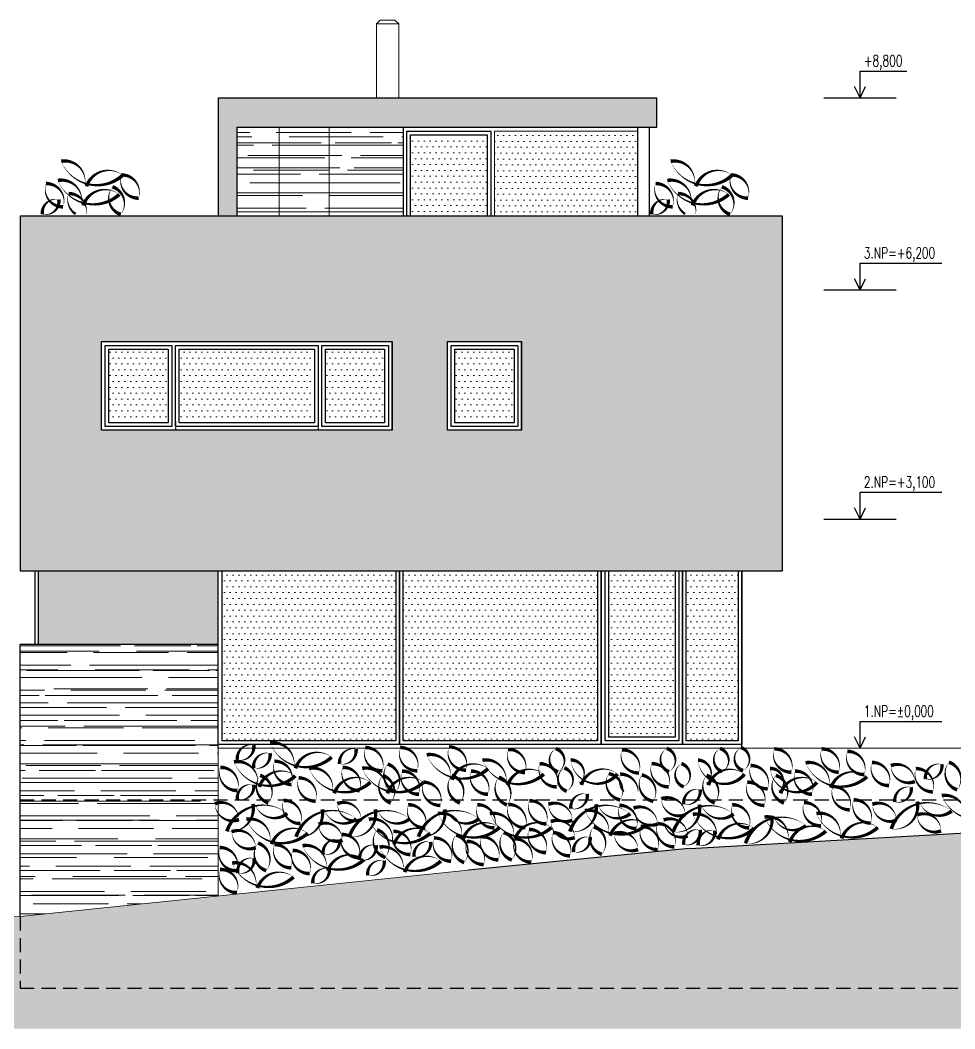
# Model space of a CAD drawing. Header units: metres. Extents: x -442 to 316, y -503 to 125.
# Drawn here: x 145.66 to 158.3, y -81.7 to -68.05 of the extents above; entities that cross this region are included whole.
import ezdxf

# ---------------------------------------------------------------- set-up
doc = ezdxf.new("R2010")
doc.units = ezdxf.units.M
doc.linetypes.add('DASHED', pattern=[19.05, 12.7, -6.35])
for name, color, linetype in [('koty', 4, 'Continuous'), ('popis', 6, 'Continuous'), ('SRAFA', 251, 'Continuous'), ('SRAFY', 3, 'Continuous'), ('zariz.predmety', 203, 'Continuous'), ('ZDIVO', 1, 'Continuous')]:
    doc.layers.add(name, color=color, linetype=linetype)
doc.styles.add('ROMANS', font='romans.shx', dxfattribs={"width": 0.7})
pattern_1 = [(0, (119.347, -97.92936), (0.5588, 0.254), [3.81, -0.508, 1.27, -0.254]), (0, (119.68482, -97.80236), (-0.254, 0.33782), [0.762, -0.08382, 1.524, -0.1905]), (0, (119.474, -97.71346), (1.3208, 0.17018), [2.032, -0.3556, 1.016, -0.254])]
pattern_2 = [(0, (81.352345, -124.220385), (0.0396875, 0.079375), [0, -0.079375])]
pattern_3 = [(0, (-6e-14, 217.64193), (0.5588, 0.254), [3.81, -0.508, 1.27, -0.254]), (0, (0.33782, 217.76893), (-0.254, 0.33782), [0.762, -0.08382, 1.524, -0.1905]), (0, (0.127, 217.85783), (1.3208, 0.17018), [2.032, -0.3556, 1.016, -0.254])]

msp = doc.modelspace()

# ---------------------------------------------------------------- hatches: boundary and pattern name
at = {"layer": 'SRAFA', "linetype": 'Continuous'}
msp.add_hatch(color=256, dxfattribs=at).paths.add_polyline_path([(175.632352, -78.154917), (175.632352, -81.703715), (133.892618, -81.703715), (133.892618, -80.654917), (137.462433, -80.654917), (137.462433, -80.454917), (138.662433, -80.454917), (138.962433, -80.454917), (145.66242, -80.184917), (151.722433, -79.554917), (154.712667, -79.26478), (159.772433, -78.977525), (164.832433, -78.689964), (174.247262, -78.154917)])
at = {"layer": 'SRAFY', "linetype": 'Continuous', "lineweight": 0}
for points in [[(154.272417, -69.104917), (148.342417, -69.104917), (148.342417, -70.704917), (148.592417, -70.704917), (148.592417, -69.504917), (150.842417, -69.504917), (154.272417, -69.504917)], [(151.442417, -72.404917), (150.692364, -72.404917), (150.692364, -73.604917), (151.442417, -73.604917)], [(145.91242, -75.504917), (145.91242, -76.504917), (148.34242, -76.504917), (148.34242, -75.504917)]]:
    msp.add_hatch(color=252, dxfattribs=at).paths.add_polyline_path(points)
h = msp.add_hatch(dxfattribs=at)
h.set_pattern_fill('AR-RROOF', color=256, scale=0.01, style=0)
h.set_pattern_definition(pattern_3)
h.paths.add_polyline_path([(149.167417, -69.504917), (148.592417, -69.504917), (148.592417, -70.704917), (149.167417, -70.704917)])
h = msp.add_hatch(dxfattribs=at)
h.set_pattern_fill('AR-RROOF', color=256, scale=0.01, style=0)
h.set_pattern_definition(pattern_3)
h.paths.add_polyline_path([(149.842417, -69.504917), (149.167417, -69.504917), (149.167417, -70.704917), (149.842417, -70.704917)])
h = msp.add_hatch(dxfattribs=at)
h.set_pattern_fill('AR-RROOF', color=256, scale=0.01, style=0)
h.set_pattern_definition(pattern_3)
h.paths.add_polyline_path([(150.842417, -69.504917), (149.842417, -69.504917), (149.842417, -70.704917), (150.842417, -70.704917)])
h = msp.add_hatch(dxfattribs=at)
h.set_pattern_fill('DOTS', color=256, scale=0.05, style=0)
h.paths.add_polyline_path([(151.977417, -69.604917), (150.942417, -69.604917), (150.942417, -70.704917), (151.977417, -70.704917)])
h = msp.add_hatch(dxfattribs=at)
h.set_pattern_fill('DOTS', color=256, scale=0.05, style=0)
h.set_pattern_definition([(0, (-6e-14, 217.641926), (0.0396875, 0.079375), [0, -0.079375])])
h.paths.add_polyline_path([(154.012417, -69.554917), (152.077417, -69.554917), (152.077417, -70.704917), (154.012417, -70.704917)])
h = msp.add_hatch(dxfattribs=at)
h.set_pattern_fill('DOTS', color=256, scale=0.05, style=0)
h.set_pattern_definition([(0, (76.67235, -124.220385), (0.0396875, 0.079375), [0, -0.079375])])
h.paths.add_polyline_path([(146.86242, -72.504917), (146.86242, -73.504917), (147.66242, -73.504917), (147.66242, -72.504917)])
h = msp.add_hatch(dxfattribs=at)
h.set_pattern_fill('DOTS', color=256, scale=0.05, style=0)
h.set_pattern_definition([(0, (77.67235, -124.220385), (0.0396875, 0.079375), [0, -0.079375])])
h.paths.add_polyline_path([(147.81242, -72.504917), (147.81242, -73.504917), (149.592364, -73.504917), (149.592364, -72.504917)])
h = msp.add_hatch(dxfattribs=at)
h.set_pattern_fill('DOTS', color=256, scale=0.05, style=0)
h.set_pattern_definition([(0, (79.60229, -124.220385), (0.0396875, 0.079375), [0, -0.079375])])
h.paths.add_polyline_path([(149.792364, -72.504917), (149.792364, -73.504917), (150.592364, -73.504917), (150.592364, -72.504917)])
h = msp.add_hatch(dxfattribs=at)
h.set_pattern_fill('DOTS', color=256, scale=0.05, style=0)
h.set_pattern_definition(pattern_2)
h.paths.add_polyline_path([(151.542417, -72.504917), (151.542417, -73.504917), (152.342417, -73.504917), (152.342417, -72.504917)])
h = msp.add_hatch(dxfattribs=at)
h.set_pattern_fill('DOTS', color=256, scale=0.05, style=0)
h.set_pattern_definition(pattern_2)
h.paths.add_polyline_path([(150.74242, -75.504917), (148.39242, -75.504917), (148.39242, -77.804917), (150.74242, -77.804917)])
h = msp.add_hatch(dxfattribs=at)
h.set_pattern_fill('DOTS', color=256, scale=0.05, style=0)
h.set_pattern_definition(pattern_2)
h.paths.add_polyline_path([(150.84242, -75.504917), (150.84242, -77.804917), (153.473156, -77.804917), (153.473156, -75.504917)])
h = msp.add_hatch(dxfattribs=at)
h.set_pattern_fill('DOTS', color=256, scale=0.05, style=0)
h.set_pattern_definition(pattern_2)
h.paths.add_polyline_path([(154.52242, -75.504917), (153.623156, -75.504917), (153.623156, -77.754917), (154.52242, -77.754917)])
h = msp.add_hatch(dxfattribs=at)
h.set_pattern_fill('DOTS', color=256, scale=0.05, style=0)
h.set_pattern_definition(pattern_2)
h.paths.add_polyline_path([(155.37242, -75.504917), (154.67242, -75.504917), (154.67242, -77.804917), (155.37242, -77.804917)])
h = msp.add_hatch(dxfattribs=at)
h.set_pattern_fill('AR-RROOF', color=256, scale=0.01, style=0)
h.set_pattern_definition(pattern_1)
h.paths.add_polyline_path([(148.342167, -78.604821), (148.34242, -77.904917), (148.34242, -76.504917), (145.662433, -76.504917), (145.662426, -78.604799)])
h = msp.add_hatch(dxfattribs=at)
h.set_pattern_fill('AR-RROOF', color=256, scale=0.01, style=0)
h.set_pattern_definition(pattern_1)
h.paths.add_polyline_path([(148.3421, -78.79122, -0.152589815), (148.296652, -78.65709, -0.049879311), (148.342153, -78.644339), (148.342167, -78.604821), (145.662422, -78.604799), (145.66242, -80.184917), (148.341697, -79.906379)])
at = {"layer": 'ZDIVO', "linetype": 'Continuous', "lineweight": 0}
h = msp.add_hatch(color=35, dxfattribs=at)
h.paths.add_polyline_path([(145.66242, -70.704917), (155.97242, -70.704917), (155.97242, -75.504917), (145.66242, -75.504917)])
h.paths.add_polyline_path([(146.76242, -72.404917), (152.442417, -72.404917), (152.442417, -73.604917), (146.76242, -73.604917)], flags=16)

# ---------------------------------------------------------------- linework, layer by layer
for p, q in [((148.342417, -69.104917), (154.272417, -69.104917)), ((148.342417, -69.104917), (148.342417, -70.704917)), ((154.272417, -69.504917), (154.272417, -69.104917)), ((148.592417, -69.504917), (150.842417, -69.504917)), ((148.592417, -69.504917), (148.592417, -70.704917)), ((150.842417, -69.504917), (154.272417, -69.504917)), ((150.842417, -69.504917), (150.842417, -70.704917)), ((154.012417, -69.504917), (154.012417, -70.704917)), ((154.172417, -69.504917), (154.172417, -70.704917)), ((154.172417, -69.504917), (154.172417, -70.533291)), ((145.66242, -70.704917), (145.66242, -72.404917)), ((155.97242, -70.704917), (145.66242, -70.704917)), ((155.97242, -75.504917), (155.97242, -70.704917)), ((145.66242, -72.404917), (145.66242, -75.504917)), ((152.442417, -72.404917), (152.442417, -72.434917)), ((152.442417, -72.444917), (152.442417, -72.474917)), ((151.442417, -73.604917), (151.442417, -72.524917)), ((152.442417, -72.484917), (152.442417, -72.514917)), ((152.442417, -72.524917), (152.442417, -72.554917)), ((152.442417, -72.564917), (152.442417, -72.594917)), ((152.442417, -72.604917), (152.442417, -72.634917)), ((152.442417, -72.644917), (152.442417, -72.674917)), ((152.442417, -72.684917), (152.442417, -72.714917)), ((147.76242, -73.484917), (147.76242, -73.514917)), ((147.76242, -73.524917), (147.76242, -73.554917)), ((147.76242, -73.564917), (147.76242, -73.604917)), ((149.692364, -73.484917), (149.692364, -73.514917)), ((149.692364, -73.524917), (149.692364, -73.554917)), ((149.692364, -73.564917), (149.692364, -73.604917)), ((150.692364, -73.484917), (150.692364, -73.514917)), ((150.692364, -73.484917), (150.692364, -73.514917)), ((150.692364, -73.524917), (150.692364, -73.554917)), ((150.692364, -73.524917), (150.692364, -73.554917)), ((150.692364, -73.564917), (150.692364, -73.604917)), ((150.692364, -73.564917), (150.692364, -73.604917)), ((152.442417, -73.484917), (152.442417, -73.514917)), ((152.442417, -73.524917), (152.442417, -73.554917)), ((152.442417, -73.564917), (152.442417, -73.604917)), ((145.66242, -75.504917), (145.912368, -75.504917)), ((145.86242, -75.504917), (145.86242, -76.504917)), ((145.91242, -76.504917), (145.91242, -75.504917)), ((145.91242, -75.504917), (155.97242, -75.504917)), ((148.34242, -76.504917), (148.34242, -75.504917)), ((155.42242, -77.904917), (155.42242, -75.504917)), ((155.42242, -77.904917), (155.42242, -75.504917)), ((148.34242, -76.504917), (145.66242, -76.504917)), ((148.34242, -77.904917), (148.34242, -76.504917))]:
    msp.add_line(p, q)
at = {"layer": 'koty', "linetype": 'Continuous', "lineweight": 0, "ltscale": 20}
for p, q in [((149.167417, -70.704917), (149.167417, -69.504917)), ((149.842417, -69.504917), (149.842417, -70.704917))]:
    msp.add_line(p, q, dxfattribs=at)
at = {"layer": 'SRAFA', "linetype": 'Continuous', "lineweight": 0, "ltscale": 20}
for p, q in [((150.48242, -68.104917), (150.53242, -68.054917)), ((150.48242, -68.104917), (150.48242, -69.104917)), ((150.78242, -68.104917), (150.48242, -68.104917)), ((150.73242, -68.054917), (150.53242, -68.054917)), ((150.577914, -68.104917), (150.53242, -68.104917)), ((150.73242, -68.104917), (150.686926, -68.104917)), ((150.73242, -68.054917), (150.78242, -68.104917)), ((150.78242, -68.104917), (150.78242, -69.104917))]:
    msp.add_line(p, q, dxfattribs=at)
at = {"layer": 'SRAFY', "linetype": 'Continuous'}
for p, q in [((157.02388, -69.104917), (157.02388, -68.743764)), ((157.02388, -68.743764), (157.655006, -68.743764)), ((157.02388, -69.104917), (156.949378, -68.953683)), ((157.02388, -69.104917), (157.098381, -68.953683)), ((156.534057, -69.104917), (157.513703, -69.104917)), ((157.02388, -71.704917), (157.02388, -71.343764)), ((157.02388, -71.343764), (158.127158, -71.343764)), ((157.02388, -71.704917), (156.949378, -71.553683)), ((157.02388, -71.704917), (157.098381, -71.553683)), ((156.534057, -71.704917), (157.513703, -71.704917)), ((157.02388, -74.804917), (157.02388, -74.443764)), ((157.02388, -74.443764), (158.127158, -74.443764)), ((157.02388, -74.804917), (156.949378, -74.653683)), ((157.02388, -74.804917), (157.098381, -74.653683)), ((156.534057, -74.804917), (157.513703, -74.804917)), ((145.66242, -80.184917), (145.662433, -76.504917)), ((157.02388, -77.904917), (157.02388, -77.543764)), ((157.02388, -77.543764), (158.127158, -77.543764)), ((157.02388, -77.904917), (156.949378, -77.753683)), ((157.02388, -77.904917), (157.098381, -77.753683))]:
    msp.add_line(p, q, dxfattribs=at)
at = {"layer": 'SRAFY', "linetype": 'Continuous', "lineweight": 0, "ltscale": 20}
for p, q in [((154.012417, -69.554917), (152.077417, -69.554917)), ((152.077417, -69.554917), (152.077417, -70.704917))]:
    msp.add_line(p, q, dxfattribs=at)
at = {"layer": 'SRAFY', "linetype": 'Continuous', "lineweight": 0}
for p, q in [((150.692364, -72.404917), (150.692364, -73.604917)), ((150.692364, -72.404917), (150.692364, -73.604917)), ((150.692364, -72.404917), (150.692364, -73.604917)), ((151.442417, -72.404917), (151.442417, -73.604917)), ((151.442417, -72.404917), (151.442417, -73.604917)), ((152.442417, -72.404917), (152.442417, -73.604917))]:
    msp.add_line(p, q, dxfattribs=at)
at = {"layer": 'SRAFY', "linetype": 'DASHED', "ltscale": 0.015}
for p, q in [((145.662433, -78.604799), (159.772433, -78.604917)), ((145.66242, -80.184917), (145.662415, -81.154799)), ((145.662415, -81.154787), (159.772433, -81.154917))]:
    msp.add_line(p, q, dxfattribs=at)
at = {"layer": 'SRAFY', "linetype": 'Continuous'}
for points in [[(150.892417, -69.554917), (152.027417, -69.554917), (152.027417, -70.704917), (150.892417, -70.704917)], [(150.942417, -69.604917), (151.977417, -69.604917), (151.977417, -70.704917), (150.942417, -70.704917)], [(146.76242, -73.604917), (146.76242, -72.404917), (150.692364, -72.404917), (150.692364, -73.604917)], [(150.692364, -73.604917), (150.692364, -72.404917), (150.692364, -72.404917), (150.692364, -73.604917)], [(150.692364, -73.604917), (150.692364, -72.404917), (150.692364, -72.404917), (150.692364, -73.604917)], [(151.442417, -73.604917), (151.442417, -72.404917), (152.442417, -72.404917), (152.442417, -73.604917)], [(152.442417, -73.604917), (152.442417, -72.404917), (152.442417, -72.404917), (152.442417, -73.604917)]]:
    msp.add_lwpolyline(points, close=True, dxfattribs=at)
for points in [[(146.81242, -73.554917), (146.81242, -72.454917), (147.71242, -72.454917), (147.71242, -73.554917), (146.81242, -73.554917)], [(147.76242, -73.554917), (147.76242, -72.454917), (149.692364, -72.454917), (149.692364, -73.554917), (147.76242, -73.554917)], [(149.742364, -73.554917), (149.742364, -72.454917), (150.642364, -72.454917), (150.642364, -73.554917), (149.742364, -73.554917)], [(151.492417, -73.554917), (151.492417, -72.454917), (152.392417, -72.454917), (152.392417, -73.554917), (151.492417, -73.554917)], [(146.86242, -73.504917), (146.86242, -72.504917), (147.66242, -72.504917), (147.66242, -73.504917), (146.86242, -73.504917)], [(147.81242, -73.504917), (147.81242, -72.504917), (149.642364, -72.504917), (149.642364, -73.504917), (147.81242, -73.504917)], [(149.792364, -73.504917), (149.792364, -72.504917), (150.592364, -72.504917), (150.592364, -73.504917), (149.792364, -73.504917)], [(151.542417, -73.504917), (151.542417, -72.504917), (152.342417, -72.504917), (152.342417, -73.504917), (151.542417, -73.504917)], [(150.79242, -75.504917), (150.79242, -77.854917), (148.34242, -77.854917), (148.34242, -75.504917)], [(150.74242, -75.504917), (150.74242, -77.804917), (148.39242, -77.804917), (148.39242, -75.504917)], [(153.523156, -75.504917), (153.523156, -77.854917), (150.79242, -77.854917), (150.79242, -75.504917)], [(153.473156, -75.504917), (153.473156, -77.804917), (150.84242, -77.804917), (150.84242, -75.504917)], [(154.62242, -75.504917), (154.62242, -77.854917), (153.523156, -77.854917), (153.523156, -75.504917)], [(154.57242, -75.504917), (154.57242, -77.804917), (153.573156, -77.804917), (153.573156, -75.504917)], [(154.52242, -75.504917), (154.52242, -77.754917), (153.623156, -77.754917), (153.623156, -75.504917)], [(155.42242, -75.504917), (155.42242, -77.854917), (154.62242, -77.854917), (154.62242, -75.504917)], [(155.37242, -75.504917), (155.37242, -77.804917), (154.67242, -77.804917), (154.67242, -75.504917)]]:
    msp.add_lwpolyline(points, dxfattribs=at)
at = {"layer": 'zariz.predmety', "color": 253, "linetype": 'Continuous', "ltscale": 0.001}
for points in [[(147.049005, -70.153482, 0, 0, 0.520567051), (147.049005, -70.153482, 0, 0.05, 0.520567051), (146.560642, -70.303313, 0, 0.05, 0.520567051), (146.537541, -70.281632, 0, 0.05, 0.520567051), (146.218169, -69.964538, 0, 0.05, 0.520567051), (147.049005, -70.153482, 0.05, 0.05, 0)], [(155.292713, -70.153482, 0, 0, 0.520567051), (155.292713, -70.153482, 0, 0.05, 0.520567051), (154.80435, -70.303313, 0, 0.05, 0.520567051), (154.781249, -70.281632, 0, 0.05, 0.520567051), (154.461877, -69.964538, 0, 0.05, 0.520567051), (155.292713, -70.153482, 0.05, 0.05, 0)], [(147.262967, -70.463024, 0, 0, 0.520567051), (147.262967, -70.463024, 0, 0.05, 0.520567051), (147.033022, -70.149283, 0, 0.05, 0.520567051), (147.262967, -70.463024, 0.05, 0.05, 0)], [(155.506675, -70.463024, 0, 0, 0.520567051), (155.506675, -70.463024, 0, 0.05, 0.520567051), (155.27673, -70.149283, 0, 0.05, 0.520567051), (155.506675, -70.463024, 0.05, 0.05, 0)], [(146.243174, -70.580064, 0, 0, 0.520567051), (146.243174, -70.580064, 0, 0.05, 0.520567051), (146.013229, -70.266323, 0, 0.05, 0.520567051), (146.243174, -70.580064, 0.05, 0.05, 0)], [(147.003712, -70.412941, 0, 0, 0.520567051), (147.003712, -70.412941, 0, 0.05, 0.520567051), (146.51535, -70.562772, 0, 0.05, 0.520567051), (146.492248, -70.541092, 0, 0.05, 0.520567051), (146.172876, -70.223997, 0, 0.05, 0.520567051), (147.003712, -70.412941, 0.05, 0.05, 0)], [(147.021609, -70.682892, 0, 0, 0.520567051), (147.021609, -70.682892, 0, 0.05, 0.520567051), (146.911159, -70.309919, 0, 0.05, 0.520567051), (147.021609, -70.682892, 0.05, 0.05, 0)], [(154.486882, -70.580064, 0, 0, 0.520567051), (154.486882, -70.580064, 0, 0.05, 0.520567051), (154.256937, -70.266323, 0, 0.05, 0.520567051), (154.486882, -70.580064, 0.05, 0.05, 0)], [(155.24742, -70.412941, 0, 0, 0.520567051), (155.24742, -70.412941, 0, 0.05, 0.520567051), (154.759058, -70.562772, 0, 0.05, 0.520567051), (154.735956, -70.541092, 0, 0.05, 0.520567051), (154.416584, -70.223997, 0, 0.05, 0.520567051), (155.24742, -70.412941, 0.05, 0.05, 0)], [(155.265316, -70.682892, 0, 0, 0.520567051), (155.265316, -70.682892, 0, 0.05, 0.520567051), (155.154867, -70.309919, 0, 0.05, 0.520567051), (155.265316, -70.682892, 0.05, 0.05, 0)], [(145.962952, -70.681909, 0, 0, 0.520567051), (145.962952, -70.681909, 0, 0.05, 0.520567051), (146.185245, -70.4822, 0, 0.05, 0.520567051), (145.962952, -70.681909, 0.05, 0.05, 0)], [(154.206659, -70.681909, 0, 0, 0.520567051), (154.206659, -70.681909, 0, 0.05, 0.520567051), (154.428952, -70.4822, 0, 0.05, 0.520567051), (154.206659, -70.681909, 0.05, 0.05, 0)], [(148.600158, -78.064865, 0, 0, 0.520567051), (148.600158, -78.064865, 0, 0.05, 0.520567051), (148.822451, -77.865155, 0, 0.05, 0.520567051), (148.600158, -78.064865, 0.05, 0.05, 0)], [(149.875377, -78.028596, 0, 0, 0.520567051), (149.875377, -78.028596, 0, 0.05, 0.520567051), (149.387014, -78.178427, 0, 0.05, 0.520567051), (149.363913, -78.156747, 0, 0.05, 0.520567051), (149.044541, -77.839652, 0, 0.05, 0.520567051), (149.875377, -78.028596, 0.05, 0.05, 0)], [(149.983368, -78.118505, 0, 0, 0.520567051), (149.983368, -78.118505, 0, 0.05, 0.520567051), (150.205661, -77.918795, 0, 0.05, 0.520567051), (149.983368, -78.118505, 0.05, 0.05, 0)], [(150.329986, -77.897733, 0, 0, 0.520567051), (150.329986, -77.897733, 0, 0.05, 0.520567051), (150.559931, -78.211474, 0, 0.05, 0.520567051), (150.329986, -77.897733, 0.05, 0.05, 0)], [(150.802576, -77.897733, 0, 0, 0.520567051), (150.802576, -77.897733, 0, 0.05, 0.520567051), (151.032521, -78.211474, 0, 0.05, 0.520567051), (150.802576, -77.897733, 0.05, 0.05, 0)], [(151.461272, -77.889372, 0, 0, 0.520567051), (151.461272, -77.889372, 0, 0.05, 0.520567051), (151.691217, -78.203113, 0, 0.05, 0.520567051), (151.461272, -77.889372, 0.05, 0.05, 0)], [(152.262615, -77.922453, 0, 0, 0.520567051), (152.262615, -77.922453, 0, 0.05, 0.520567051), (152.49256, -78.236194, 0, 0.05, 0.520567051), (152.262615, -77.922453, 0.05, 0.05, 0)], [(152.908274, -77.912624, 0, 0, 0.520567051), (152.908274, -77.912624, 0, 0.05, 0.642491132), (152.938219, -78.226365, 0, 0.05, 0.642491132), (152.908274, -77.912624, 0.05, 0.05, 0)], [(153.802129, -77.928361, 0, 0, 0.520567051), (153.802129, -77.928361, 0, 0.05, 0.520567051), (154.032074, -78.242101, 0, 0.05, 0.520567051), (153.802129, -77.928361, 0.05, 0.05, 0)], [(154.409373, -77.90967, 0, 0, 0.520567051), (154.409373, -77.90967, 0, 0.05, 0.642491132), (154.439318, -78.22341, 0, 0.05, 0.642491132), (154.409373, -77.90967, 0.05, 0.05, 0)], [(155.130373, -77.90967, 0, 0, 0.520567051), (155.130373, -77.90967, 0, 0.05, 0.642491132), (155.160318, -78.22341, 0, 0.05, 0.642491132), (155.130373, -77.90967, 0.05, 0.05, 0)], [(155.410682, -77.896191, 0, 0, 0.520567051), (155.410682, -77.896191, 0, 0.05, 0.642491132), (155.440626, -78.209932, 0, 0.05, 0.642491132), (155.410682, -77.896191, 0.05, 0.05, 0)], [(156.092916, -78.230499, 0, 0, 0.520567051), (156.092916, -78.230499, 0, 0.05, 0.520567051), (155.862971, -77.916758, 0, 0.05, 0.520567051), (156.092916, -78.230499, 0.05, 0.05, 0)], [(156.733949, -78.230499, 0, 0, 0.520567051), (156.733949, -78.230499, 0, 0.05, 0.520567051), (156.504004, -77.916758, 0, 0.05, 0.520567051), (156.733949, -78.230499, 0.05, 0.05, 0)], [(157.079832, -78.262844, 0, 0, 0.520567051), (157.079832, -78.262844, 0, 0.05, 0.520567051), (156.849888, -77.949103, 0, 0.05, 0.520567051), (157.079832, -78.262844, 0.05, 0.05, 0)], [(149.385226, -78.28121, 0, 0, 0.520567051), (149.385226, -78.28121, 0, 0.05, 0.520567051), (148.896864, -78.431041, 0, 0.05, 0.520567051), (148.873762, -78.40936, 0, 0.05, 0.520567051), (148.55439, -78.092266, 0, 0.05, 0.520567051), (149.385226, -78.28121, 0.05, 0.05, 0)], [(148.820757, -78.175125, 0, 0, 0.520567051), (148.820757, -78.175125, 0, 0.05, 0.520567051), (149.04305, -77.975415, 0, 0.05, 0.520567051), (148.820757, -78.175125, 0.05, 0.05, 0)], [(149.332358, -78.396941, 0, 0, 0.520567051), (149.332358, -78.396941, 0, 0.05, 0.520567051), (149.102413, -78.083201, 0, 0.05, 0.520567051), (149.332358, -78.396941, 0.05, 0.05, 0)], [(151.991744, -78.184488, 0, 0, 0.520567051), (151.991744, -78.184488, 0, 0.05, 0.520567051), (151.503381, -78.334319, 0, 0.05, 0.520567051), (151.48028, -78.312638, 0, 0.05, 0.520567051), (151.160908, -77.995544, 0, 0.05, 0.520567051), (151.991744, -78.184488, 0.05, 0.05, 0)], [(152.746038, -78.257553, 0, 0, 0.520567051), (152.746038, -78.257553, 0, 0.05, 0.520567051), (152.257675, -78.407384, 0, 0.05, 0.520567051), (152.234574, -78.385703, 0, 0.05, 0.520567051), (151.915202, -78.068609, 0, 0.05, 0.520567051), (152.746038, -78.257553, 0.05, 0.05, 0)], [(153.7416, -78.254481, 0, 0, 0.520567051), (153.7416, -78.254481, 0, 0.05, 0.520567051), (153.253238, -78.404312, 0, 0.05, 0.520567051), (153.230136, -78.382631, 0, 0.05, 0.691467557), (153.110764, -78.065537, 0, 0.05, 0.673550101), (153.7416, -78.254481, 0.05, 0.05, 0)], [(155.459928, -78.257624, 0, 0, 0.520567051), (155.459928, -78.257624, 0, 0.05, 0.520567051), (154.971565, -78.407456, 0, 0.05, 0.520567051), (154.948464, -78.385775, 0, 0.05, 0.691467557), (154.829092, -78.068681, 0, 0.05, 0.673550101), (155.459928, -78.257624, 0.05, 0.05, 0)], [(148.369847, -78.165596, 0, 0, 0.520567051), (148.369847, -78.165596, 0, 0.05, 0.520567051), (148.599791, -78.479336, 0, 0.05, 0.520567051), (148.369847, -78.165596, 0.05, 0.05, 0)], [(150.399704, -78.368223, 0, 0, 0.520567051), (150.399704, -78.368223, 0, 0.05, 0.520567051), (149.911341, -78.518054, 0, 0.05, 0.520567051), (149.88824, -78.496373, 0, 0.05, 0.520567051), (149.568868, -78.179279, 0, 0.05, 0.520567051), (150.399704, -78.368223, 0.05, 0.05, 0)], [(150.025435, -78.165596, 0, 0, 0.520567051), (150.025435, -78.165596, 0, 0.05, 0.520567051), (150.25538, -78.479336, 0, 0.05, 0.520567051), (150.025435, -78.165596, 0.05, 0.05, 0)], [(151.11916, -78.368223, 0, 0, 0.520567051), (151.11916, -78.368223, 0, 0.05, 0.520567051), (150.630798, -78.518054, 0, 0.05, 0.520567051), (150.607696, -78.496373, 0, 0.05, 0.520567051), (150.288324, -78.179279, 0, 0.05, 0.520567051), (151.11916, -78.368223, 0.05, 0.05, 0)], [(150.743875, -78.494512, 0, 0, 0.520567051), (150.743875, -78.494512, 0, 0.05, 0.520567051), (150.633425, -78.121539, 0, 0.05, 0.520567051), (150.743875, -78.494512, 0.05, 0.05, 0)], [(151.055579, -78.530103, 0, 0, 0.520567051), (151.055579, -78.530103, 0, 0.05, 0.520567051), (150.825635, -78.216362, 0, 0.05, 0.520567051), (151.055579, -78.530103, 0.05, 0.05, 0)], [(151.991712, -78.530103, 0, 0, 0.520567051), (151.991712, -78.530103, 0, 0.05, 0.520567051), (151.761767, -78.216362, 0, 0.05, 0.520567051), (151.991712, -78.530103, 0.05, 0.05, 0)], [(152.9205, -78.429598, 0, 0, 0.520567051), (152.9205, -78.429598, 0, 0.05, 0.520567051), (152.690556, -78.115857, 0, 0.05, 0.520567051), (152.9205, -78.429598, 0.05, 0.05, 0)], [(153.023921, -78.174378, 0, 0, 0.520567051), (153.023921, -78.174378, 0, 0.05, 0.642491132), (153.053865, -78.488119, 0, 0.05, 0.642491132), (153.023921, -78.174378, 0.05, 0.05, 0)], [(154.434713, -78.429278, 0, 0, 0.520567051), (154.434713, -78.429278, 0, 0.05, 0.520567051), (154.204768, -78.115537, 0, 0.05, 0.520567051), (154.434713, -78.429278, 0.05, 0.05, 0)], [(154.608046, -78.115149, 0, 0, 0.520567051), (154.608046, -78.115149, 0, 0.05, 0.642491132), (154.63799, -78.42889, 0, 0.05, 0.642491132), (154.608046, -78.115149, 0.05, 0.05, 0)], [(155.773174, -78.454884, 0, 0, 0.520567051), (155.773174, -78.454884, 0, 0.05, 0.520567051), (155.54323, -78.141143, 0, 0.05, 0.520567051), (155.773174, -78.454884, 0.05, 0.05, 0)], [(156.437903, -78.368223, 0, 0, 0.520567051), (156.437903, -78.368223, 0, 0.05, 0.520567051), (155.94954, -78.518054, 0, 0.05, 0.520567051), (155.926439, -78.496373, 0, 0.05, 0.691467557), (155.807067, -78.179279, 0, 0.05, 0.673550101), (156.437903, -78.368223, 0.05, 0.05, 0)], [(156.374322, -78.530103, 0, 0, 0.520567051), (156.374322, -78.530103, 0, 0.05, 0.520567051), (156.144378, -78.216362, 0, 0.05, 0.520567051), (156.374322, -78.530103, 0.05, 0.05, 0)], [(157.117283, -78.292517, 0, 0, 0.520567051), (157.117283, -78.292517, 0, 0.05, 0.520567051), (156.628921, -78.442348, 0, 0.05, 0.520567051), (156.605819, -78.420668, 0, 0.05, 0.520567051), (156.286447, -78.103573, 0, 0.05, 0.520567051), (157.117283, -78.292517, 0.05, 0.05, 0)], [(157.18381, -78.098673, 0, 0, 0.520567051), (157.18381, -78.098673, 0, 0.05, 0.520567051), (157.413754, -78.412414, 0, 0.05, 0.520567051), (157.18381, -78.098673, 0.05, 0.05, 0)], [(157.763382, -78.357724, 0, 0, 0.520567051), (157.763382, -78.357724, 0, 0.05, 0.520567051), (157.439516, -78.142274, 0, 0.05, 0.520567051), (157.763382, -78.357724, 0.05, 0.05, 0)], [(158.007561, -78.496504, 0, 0, 0.520567051), (158.007561, -78.496504, 0, 0.05, 0.520567051), (157.777616, -78.182764, 0, 0.05, 0.520567051), (158.007561, -78.496504, 0.05, 0.05, 0)], [(157.908184, -78.32325, 0, 0, 0.520567051), (157.908184, -78.32325, 0, 0.05, 0.520567051), (158.130477, -78.12354, 0, 0.05, 0.520567051), (157.908184, -78.32325, 0.05, 0.05, 0)], [(158.335724, -78.469279, 0, 0, 0.520567051), (158.335724, -78.469279, 0, 0.05, 0.520567051), (158.225274, -78.096307, 0, 0.05, 0.520567051), (158.335724, -78.469279, 0.05, 0.05, 0)], [(149.019439, -78.647443, 0, 0, 0.520567051), (149.019439, -78.647443, 0, 0.05, 0.520567051), (148.90899, -78.274471, 0, 0.05, 0.520567051), (149.019439, -78.647443, 0.05, 0.05, 0)], [(149.658337, -78.622066, 0, 0, 0.520567051), (149.658337, -78.622066, 0, 0.05, 0.520567051), (149.428392, -78.308325, 0, 0.05, 0.520567051), (149.658337, -78.622066, 0.05, 0.05, 0)], [(150.675028, -78.647443, 0, 0, 0.520567051), (150.675028, -78.647443, 0, 0.05, 0.520567051), (150.564579, -78.274471, 0, 0.05, 0.520567051), (150.675028, -78.647443, 0.05, 0.05, 0)], [(151.344588, -78.680299, 0, 0, 0.520567051), (151.344588, -78.680299, 0, 0.05, 0.520567051), (151.114643, -78.366558, 0, 0.05, 0.520567051), (151.344588, -78.680299, 0.05, 0.05, 0)], [(151.611161, -78.647443, 0, 0, 0.520567051), (151.611161, -78.647443, 0, 0.05, 0.520567051), (151.500711, -78.274471, 0, 0.05, 0.520567051), (151.611161, -78.647443, 0.05, 0.05, 0)], [(152.247969, -78.672983, 0, 0, 0.520567051), (152.247969, -78.672983, 0, 0.05, 0.520567051), (152.137519, -78.30001, 0, 0.05, 0.520567051), (152.247969, -78.672983, 0.05, 0.05, 0)], [(153.622961, -78.249212, 0, 0, 0.520567051), (153.622961, -78.249212, 0, 0.05, 0.520567051), (153.778413, -78.605782, 0, 0.05, 0.520567051), (153.622961, -78.249212, 0.05, 0.05, 0)], [(154.06994, -78.268468, 0, 0, 0.520567051), (154.06994, -78.268468, 0, 0.05, 0.520567051), (154.225392, -78.625038, 0, 0.05, 0.520567051), (154.06994, -78.268468, 0.05, 0.05, 0)], [(155.057638, -78.647443, 0, 0, 0.520567051), (155.057638, -78.647443, 0, 0.05, 0.520567051), (154.947189, -78.274471, 0, 0.05, 0.520567051), (155.057638, -78.647443, 0.05, 0.05, 0)], [(155.727198, -78.680299, 0, 0, 0.520567051), (155.727198, -78.680299, 0, 0.05, 0.520567051), (155.497253, -78.366558, 0, 0.05, 0.520567051), (155.727198, -78.680299, 0.05, 0.05, 0)], [(155.993771, -78.647443, 0, 0, 0.520567051), (155.993771, -78.647443, 0, 0.05, 0.520567051), (155.883321, -78.274471, 0, 0.05, 0.520567051), (155.993771, -78.647443, 0.05, 0.05, 0)], [(148.600158, -78.601268, 0, 0, 0.520567051), (148.600158, -78.601268, 0, 0.05, 0.520567051), (148.822451, -78.401558, 0, 0.05, 0.520567051), (148.600158, -78.601268, 0.05, 0.05, 0)], [(154.638357, -78.665358, 0, 0, 0.520567051), (154.638357, -78.665358, 0, 0.05, 0.520567051), (154.86065, -78.465648, 0, 0.05, 0.520567051), (154.638357, -78.665358, 0.05, 0.05, 0)], [(156.883778, -78.73971, 0, 0, 0.520567051), (156.883778, -78.73971, 0, 0.05, 0.520567051), (156.653834, -78.425969, 0, 0.05, 0.520567051), (156.883778, -78.73971, 0.05, 0.05, 0)], [(157.493858, -78.634219, 0, 0, 0.520567051), (157.493858, -78.634219, 0, 0.05, 0.520567051), (157.716151, -78.434509, 0, 0.05, 0.520567051), (157.493858, -78.634219, 0.05, 0.05, 0)], [(148.620518, -78.87254, 0, 0, 0.520567051), (148.620518, -78.87254, 0, 0.05, 0.520567051), (148.296652, -78.65709, 0, 0.05, 0.520567051), (148.620518, -78.87254, 0.05, 0.05, 0)], [(149.4543, -78.926522, 0, 0, 0.520567051), (149.4543, -78.926522, 0, 0.05, 0.520567051), (149.224356, -78.612781, 0, 0.05, 0.520567051), (149.4543, -78.926522, 0.05, 0.05, 0)], [(150.276107, -78.87254, 0, 0, 0.520567051), (150.276107, -78.87254, 0, 0.05, 0.520567051), (149.952241, -78.65709, 0, 0.05, 0.520567051), (150.276107, -78.87254, 0.05, 0.05, 0)], [(152.778785, -78.930456, 0, 0, 0.520567051), (152.778785, -78.930456, 0, 0.05, 0.520567051), (152.548841, -78.616715, 0, 0.05, 0.520567051), (152.778785, -78.930456, 0.05, 0.05, 0)], [(153.111248, -78.724587, 0, 0, 0.520567051), (153.111248, -78.724587, 0, 0.05, 0.520567051), (153.333541, -78.524877, 0, 0.05, 0.520567051), (153.111248, -78.724587, 0.05, 0.05, 0)], [(154.658717, -78.806572, 0, 0, 0.520567051), (154.658717, -78.806572, 0, 0.05, 0.520567051), (154.334851, -78.591123, 0, 0.05, 0.520567051), (154.658717, -78.806572, 0.05, 0.05, 0)], [(157.166639, -78.919236, 0, 0, 0.520567051), (157.166639, -78.919236, 0, 0.05, 0.520567051), (156.936695, -78.605495, 0, 0.05, 0.520567051), (157.166639, -78.919236, 0.05, 0.05, 0)], [(157.444528, -78.998682, 0, 0, 0.520567051), (157.444528, -78.998682, 0, 0.05, 0.520567051), (157.796983, -78.628922, 0, 0.05, 0.520567051), (157.827741, -78.636514, 0, 0.05, 0.520567051), (158.261471, -78.756623, 0, 0.05, 0.520567051), (157.444528, -78.998682, 0.05, 0.05, 0)], [(158.958582, -78.737828, 0, 0, 0.520567051), (158.958582, -78.737828, 0, 0.05, 0.520567051), (158.470219, -78.887659, 0, 0.05, 0.520567051), (158.447118, -78.865979, 0, 0.05, 0.520567051), (158.127746, -78.548884, 0, 0.05, 0.520567051), (158.958582, -78.737828, 0.05, 0.05, 0)], [(148.457895, -79.031393, 0, 0, 0.520567051), (148.457895, -79.031393, 0, 0.05, 0.520567051), (148.81035, -78.661633, 0, 0.05, 0.520567051), (148.841108, -78.669226, 0, 0.05, 0.520567051), (149.274837, -78.789335, 0, 0.05, 0.520567051), (148.457895, -79.031393, 0.05, 0.05, 0)], [(149.394027, -79.104328, 0, 0, 0.520567051), (149.394027, -79.104328, 0, 0.05, 0.520567051), (149.746482, -78.734567, 0, 0.05, 0.520567051), (149.777241, -78.74216, 0, 0.05, 0.520567051), (150.21097, -78.862269, 0, 0.05, 0.520567051), (149.394027, -79.104328, 0.05, 0.05, 0)], [(150.113484, -79.104328, 0, 0, 0.520567051), (150.113484, -79.104328, 0, 0.05, 0.520567051), (150.465939, -78.734567, 0, 0.05, 0.520567051), (150.496697, -78.74216, 0, 0.05, 0.520567051), (150.930426, -78.862269, 0, 0.05, 0.520567051), (150.113484, -79.104328, 0.05, 0.05, 0)], [(151.140551, -78.984754, 0, 0, 0.520567051), (151.140551, -78.984754, 0, 0.05, 0.520567051), (150.910607, -78.671014, 0, 0.05, 0.520567051), (151.140551, -78.984754, 0.05, 0.05, 0)], [(151.049616, -79.104328, 0, 0, 0.520567051), (151.049616, -79.104328, 0, 0.05, 0.520567051), (151.402071, -78.734567, 0, 0.05, 0.520567051), (151.43283, -78.74216, 0, 0.05, 0.520567051), (151.866559, -78.862269, 0, 0.05, 0.520567051), (151.049616, -79.104328, 0.05, 0.05, 0)], [(152.076684, -78.984754, 0, 0, 0.520567051), (152.076684, -78.984754, 0, 0.05, 0.520567051), (151.846739, -78.671014, 0, 0.05, 0.520567051), (152.076684, -78.984754, 0.05, 0.05, 0)], [(152.495924, -78.981447, 0, 0, 0.520567051), (152.495924, -78.981447, 0, 0.05, 0.520567051), (152.26598, -78.667706, 0, 0.05, 0.520567051), (152.495924, -78.981447, 0.05, 0.05, 0)], [(153.131608, -78.881322, 0, 0, 0.520567051), (153.131608, -78.881322, 0, 0.05, 0.520567051), (152.807742, -78.665873, 0, 0.05, 0.520567051), (153.131608, -78.881322, 0.05, 0.05, 0)], [(153.097203, -79.034438, 0, 0, 0.520567051), (153.097203, -79.034438, 0, 0.05, 0.520567051), (153.449658, -78.664678, 0, 0.05, 0.520567051), (153.480417, -78.67227, 0, 0.05, 0.520567051), (153.914146, -78.792379, 0, 0.05, 0.520567051), (153.097203, -79.034438, 0.05, 0.05, 0)], [(154.132592, -78.940208, 0, 0, 0.520567051), (154.132592, -78.940208, 0, 0.05, 0.520567051), (153.644229, -79.090039, 0, 0.05, 0.520567051), (153.621128, -79.068358, 0, 0.05, 0.520567051), (153.301756, -78.751264, 0, 0.05, 0.520567051), (154.132592, -78.940208, 0.05, 0.05, 0)], [(153.996052, -78.993537, 0, 0, 0.520567051), (153.996052, -78.993537, 0, 0.05, 0.520567051), (153.766107, -78.679796, 0, 0.05, 0.520567051), (153.996052, -78.993537, 0.05, 0.05, 0)], [(154.283129, -78.932857, 0, 0, 0.520567051), (154.283129, -78.932857, 0, 0.05, 0.520567051), (153.959263, -78.717407, 0, 0.05, 0.520567051), (154.283129, -78.932857, 0.05, 0.05, 0)], [(154.496094, -79.03836, 0, 0, 0.520567051), (154.496094, -79.03836, 0, 0.05, 0.520567051), (154.848549, -78.6686, 0, 0.05, 0.520567051), (154.879307, -78.676193, 0, 0.05, 0.520567051), (155.313037, -78.796302, 0, 0.05, 0.520567051), (154.496094, -79.03836, 0.05, 0.05, 0)], [(155.523161, -78.984754, 0, 0, 0.520567051), (155.523161, -78.984754, 0, 0.05, 0.520567051), (155.293217, -78.671014, 0, 0.05, 0.520567051), (155.523161, -78.984754, 0.05, 0.05, 0)], [(156.493378, -78.955927, 0, 0, 0.520567051), (156.493378, -78.955927, 0, 0.05, 0.520567051), (156.263433, -78.642186, 0, 0.05, 0.520567051), (156.493378, -78.955927, 0.05, 0.05, 0)], [(157.514218, -78.881322, 0, 0, 0.520567051), (157.514218, -78.881322, 0, 0.05, 0.520567051), (157.190352, -78.665873, 0, 0.05, 0.520567051), (157.514218, -78.881322, 0.05, 0.05, 0)], [(149.553204, -79.056587, 0, 0, 0.520567051), (149.553204, -79.056587, 0, 0.05, 0.520567051), (149.064841, -79.206418, 0, 0.05, 0.520567051), (149.04174, -79.184737, 0, 0.05, 0.520567051), (148.722368, -78.867643, 0, 0.05, 0.520567051), (149.553204, -79.056587, 0.05, 0.05, 0)], [(151.208793, -79.056587, 0, 0, 0.520567051), (151.208793, -79.056587, 0, 0.05, 0.520567051), (150.72043, -79.206418, 0, 0.05, 0.520567051), (150.697329, -79.184737, 0, 0.05, 0.520567051), (150.377957, -78.867643, 0, 0.05, 0.520567051), (151.208793, -79.056587, 0.05, 0.05, 0)], [(152.144925, -78.980656, 0, 0, 0.520567051), (152.144925, -78.980656, 0, 0.05, 0.520567051), (151.656563, -79.130487, 0, 0.05, 0.520567051), (151.633461, -79.108806, 0, 0.05, 0.520567051), (151.31409, -78.791712, 0, 0.05, 0.520567051), (152.144925, -78.980656, 0.05, 0.05, 0)], [(152.847027, -78.980656, 0, 0, 0.520567051), (152.847027, -78.980656, 0, 0.05, 0.520567051), (152.358665, -79.130487, 0, 0.05, 0.520567051), (152.335563, -79.108806, 0, 0.05, 0.520567051), (152.016191, -78.791712, 0, 0.05, 0.520567051), (152.847027, -78.980656, 0.05, 0.05, 0)], [(153.164015, -79.11565, 0, 0, 0.520567051), (153.164015, -79.11565, 0, 0.05, 0.520567051), (152.840149, -78.9002, 0, 0.05, 0.520567051), (153.164015, -79.11565, 0.05, 0.05, 0)], [(154.691125, -79.093469, 0, 0, 0.520567051), (154.691125, -79.093469, 0, 0.05, 0.520567051), (154.367259, -78.87802, 0, 0.05, 0.520567051), (154.691125, -79.093469, 0.05, 0.05, 0)], [(155.591403, -78.99062, 0, 0, 0.520567051), (155.591403, -78.99062, 0, 0.05, 0.520567051), (155.103041, -79.140451, 0, 0.05, 0.520567051), (155.079939, -79.11877, 0, 0.05, 0.520567051), (154.760567, -78.801676, 0, 0.05, 0.520567051), (155.591403, -78.99062, 0.05, 0.05, 0)], [(155.473885, -79.194551, 0, 0, 0.520567051), (155.473885, -79.194551, 0, 0.05, 0.520567051), (155.82634, -78.824791, 0, 0.05, 0.520567051), (155.857099, -78.832383, 0, 0.05, 0.520567051), (156.290828, -78.952492, 0, 0.05, 0.520567051), (155.473885, -79.194551, 0.05, 0.05, 0)], [(156.561619, -79.027759, 0, 0, 0.520567051), (156.561619, -79.027759, 0, 0.05, 0.520567051), (156.073257, -79.17759, 0, 0.05, 0.520567051), (156.050155, -79.15591, 0, 0.05, 0.520567051), (155.730783, -78.838816, 0, 0.05, 0.520567051), (156.561619, -79.027759, 0.05, 0.05, 0)], [(157.263721, -78.978822, 0, 0, 0.520567051), (157.263721, -78.978822, 0, 0.05, 0.520567051), (156.775358, -79.128653, 0, 0.05, 0.520567051), (156.752257, -79.106973, 0, 0.05, 0.520567051), (156.432885, -78.789879, 0, 0.05, 0.520567051), (157.263721, -78.978822, 0.05, 0.05, 0)], [(158.119463, -79.025087, 0, 0, 0.520567051), (158.119463, -79.025087, 0, 0.05, 0.520567051), (157.795597, -78.809638, 0, 0.05, 0.520567051), (158.119463, -79.025087, 0.05, 0.05, 0)], [(148.84779, -79.252401, 0, 0, 0.520567051), (148.84779, -79.252401, 0, 0.05, 0.520567051), (148.523924, -79.036951, 0, 0.05, 0.520567051), (148.84779, -79.252401, 0.05, 0.05, 0)], [(150.022264, -79.151433, 0, 0, 0.520567051), (150.022264, -79.151433, 0, 0.05, 0.520567051), (149.698398, -78.935984, 0, 0.05, 0.520567051), (150.022264, -79.151433, 0.05, 0.05, 0)], [(150.600842, -79.383973, 0, 0, 0.520567051), (150.600842, -79.383973, 0, 0.05, 0.520567051), (150.490392, -79.011, 0, 0.05, 0.520567051), (150.600842, -79.383973, 0.05, 0.05, 0)], [(150.93889, -79.344801, 0, 0, 0.520567051), (150.93889, -79.344801, 0, 0.05, 0.520567051), (150.708945, -79.03106, 0, 0.05, 0.520567051), (150.93889, -79.344801, 0.05, 0.05, 0)], [(152.313096, -79.419441, 0, 0, 0.520567051), (152.313096, -79.419441, 0, 0.05, 0.520567051), (152.202647, -79.046468, 0, 0.05, 0.520567051), (152.313096, -79.419441, 0.05, 0.05, 0)], [(152.773597, -79.319394, 0, 0, 0.520567051), (152.773597, -79.319394, 0, 0.05, 0.520567051), (152.543652, -79.005653, 0, 0.05, 0.520567051), (152.773597, -79.319394, 0.05, 0.05, 0)], [(152.868885, -79.049597, 0, 0, 0.520567051), (152.868885, -79.049597, 0, 0.05, 0.520567051), (153.098829, -79.363337, 0, 0.05, 0.520567051), (152.868885, -79.049597, 0.05, 0.05, 0)], [(153.530363, -79.342677, 0, 0, 0.520567051), (153.530363, -79.342677, 0, 0.05, 0.520567051), (153.419913, -78.969704, 0, 0.05, 0.520567051), (153.530363, -79.342677, 0.05, 0.05, 0)], [(154.021274, -79.27803, 0, 0, 0.520567051), (154.021274, -79.27803, 0, 0.05, 0.520567051), (153.697407, -79.062581, 0, 0.05, 0.520567051), (154.021274, -79.27803, 0.05, 0.05, 0)], [(154.287456, -79.27914, 0, 0, 0.520567051), (154.287456, -79.27914, 0, 0.05, 0.520567051), (154.057511, -78.965399, 0, 0.05, 0.520567051), (154.287456, -79.27914, 0.05, 0.05, 0)], [(154.282875, -78.927645, 0, 0, 0.520567051), (154.282875, -78.927645, 0, 0.05, 0.520567051), (154.512819, -79.241386, 0, 0.05, 0.520567051), (154.282875, -78.927645, 0.05, 0.05, 0)], [(154.638191, -79.211705, 0, 0, 0.520567051), (154.638191, -79.211705, 0, 0.05, 0.520567051), (154.860484, -79.011996, 0, 0.05, 0.520567051), (154.638191, -79.211705, 0.05, 0.05, 0)], [(154.835199, -79.220865, 0, 0, 0.520567051), (154.835199, -79.220865, 0, 0.05, 0.520567051), (155.057492, -79.021155, 0, 0.05, 0.520567051), (154.835199, -79.220865, 0.05, 0.05, 0)], [(149.760539, -79.341962, 0, 0, 0.520567051), (149.760539, -79.341962, 0, 0.05, 0.520567051), (149.982831, -79.142252, 0, 0.05, 0.520567051), (149.760539, -79.341962, 0.05, 0.05, 0)], [(150.013384, -79.073221, 0, 0, 0.520567051), (150.013384, -79.073221, 0, 0.05, 0.520567051), (150.243329, -79.386962, 0, 0.05, 0.520567051), (150.013384, -79.073221, 0.05, 0.05, 0)], [(150.990597, -79.374482, 0, 0, 0.520567051), (150.990597, -79.374482, 0, 0.05, 0.520567051), (151.21289, -79.174773, 0, 0.05, 0.520567051), (150.990597, -79.374482, 0.05, 0.05, 0)], [(151.489728, -79.434496, 0, 0, 0.520567051), (151.489728, -79.434496, 0, 0.05, 0.520567051), (151.259783, -79.120755, 0, 0.05, 0.520567051), (151.489728, -79.434496, 0.05, 0.05, 0)], [(151.668767, -79.452843, 0, 0, 0.520567051), (151.668767, -79.452843, 0, 0.05, 0.520567051), (151.558318, -79.07987, 0, 0.05, 0.520567051), (151.668767, -79.452843, 0.05, 0.05, 0)], [(151.932795, -79.480501, 0, 0, 0.520567051), (151.932795, -79.480501, 0, 0.05, 0.520567051), (151.70285, -79.16676, 0, 0.05, 0.520567051), (151.932795, -79.480501, 0.05, 0.05, 0)], [(152.129268, -79.417566, 0, 0, 0.520567051), (152.129268, -79.417566, 0, 0.05, 0.520567051), (151.899323, -79.103825, 0, 0.05, 0.520567051), (152.129268, -79.417566, 0.05, 0.05, 0)], [(152.577124, -79.447099, 0, 0, 0.520567051), (152.577124, -79.447099, 0, 0.05, 0.520567051), (152.347179, -79.133358, 0, 0.05, 0.520567051), (152.577124, -79.447099, 0.05, 0.05, 0)], [(153.149023, -79.311348, 0, 0, 0.520567051), (153.149023, -79.311348, 0, 0.05, 0.520567051), (153.371315, -79.111639, 0, 0.05, 0.520567051), (153.149023, -79.311348, 0.05, 0.05, 0)], [(148.362289, -79.250694, 0, 0, 0.520567051), (148.362289, -79.250694, 0, 0.05, 0.520567051), (148.592233, -79.564435, 0, 0.05, 0.520567051), (148.362289, -79.250694, 0.05, 0.05, 0)], [(148.990316, -79.564149, 0, 0, 0.520567051), (148.990316, -79.564149, 0, 0.05, 0.520567051), (148.879867, -79.191177, 0, 0.05, 0.520567051), (148.990316, -79.564149, 0.05, 0.05, 0)], [(149.328364, -79.524978, 0, 0, 0.520567051), (149.328364, -79.524978, 0, 0.05, 0.520567051), (149.09842, -79.211237, 0, 0.05, 0.520567051), (149.328364, -79.524978, 0.05, 0.05, 0)], [(149.577353, -79.602579, 0, 0, 0.520567051), (149.577353, -79.602579, 0, 0.05, 0.520567051), (149.347408, -79.288838, 0, 0.05, 0.520567051), (149.577353, -79.602579, 0.05, 0.05, 0)], [(150.312875, -79.415016, 0, 0, 0.520567051), (150.312875, -79.415016, 0, 0.05, 0.520567051), (149.824513, -79.564847, 0, 0.05, 0.520567051), (149.801411, -79.543167, 0, 0.05, 0.520567051), (149.482039, -79.226072, 0, 0.05, 0.520567051), (150.312875, -79.415016, 0.05, 0.05, 0)], [(150.255581, -79.419103, 0, 0, 0.520567051), (150.255581, -79.419103, 0, 0.05, 0.520567051), (150.477874, -79.219393, 0, 0.05, 0.520567051), (150.255581, -79.419103, 0.05, 0.05, 0)], [(151.353028, -79.433718, 0, 0, 0.520567051), (151.353028, -79.433718, 0, 0.05, 0.520567051), (150.864665, -79.583549, 0, 0.05, 0.520567051), (150.841564, -79.561868, 0, 0.05, 0.520567051), (150.522192, -79.244774, 0, 0.05, 0.520567051), (151.353028, -79.433718, 0.05, 0.05, 0)], [(149.360488, -79.649965, 0, 0, 0.520567051), (149.360488, -79.649965, 0, 0.05, 0.520567051), (148.872126, -79.799797, 0, 0.05, 0.520567051), (148.849024, -79.778116, 0, 0.05, 0.520567051), (148.529652, -79.461022, 0, 0.05, 0.520567051), (149.360488, -79.649965, 0.05, 0.05, 0)], [(148.604486, -79.596576, 0, 0, 0.520567051), (148.604486, -79.596576, 0, 0.05, 0.520567051), (148.826778, -79.396867, 0, 0.05, 0.520567051), (148.604486, -79.596576, 0.05, 0.05, 0)], [(150.363785, -79.627153, 0, 0, 0.520567051), (150.363785, -79.627153, 0, 0.05, 0.520567051), (150.586078, -79.427443, 0, 0.05, 0.520567051), (150.363785, -79.627153, 0.05, 0.05, 0)], [(148.596605, -79.860752, 0, 0, 0.520567051), (148.596605, -79.860752, 0, 0.05, 0.520567051), (148.36666, -79.547011, 0, 0.05, 0.520567051), (148.596605, -79.860752, 0.05, 0.05, 0)], [(149.621876, -79.734683, 0, 0, 0.520567051), (149.621876, -79.734683, 0, 0.05, 0.520567051), (149.844169, -79.534973, 0, 0.05, 0.520567051), (149.621876, -79.734683, 0.05, 0.05, 0)]]:
    msp.add_lwpolyline(points, format="xyseb", close=True, dxfattribs=at)
for points in [[(146.556031, -70.67737, 0.004318, 0.05, 0.468965173), (146.316565, -70.401783, 0, 0.034457, 0.343372784), (146.412213, -70.67737, 0, 0, 0)], [(154.799739, -70.67737, 0.004318, 0.05, 0.468965173), (154.560273, -70.401783, 0, 0.034457, 0.343372784), (154.655921, -70.67737, 0, 0, 0)], [(154.020692, -78.490261, 0.009081, 0.05, 0.414330532), (153.778185, -78.257922, 0, 0.027797, 0.273350926), (153.827644, -78.494362, 0, 0, 0)]]:
    msp.add_lwpolyline(points, format="xyseb", dxfattribs=at)
at = {"layer": 'ZDIVO', "linetype": 'Continuous', "lineweight": 0}
for p, q in [((148.34242, -77.904917), (148.341697, -79.906379)), ((148.34242, -77.904917), (164.833156, -77.904917)), ((151.722433, -79.554917), (145.66242, -80.184917)), ((145.66242, -80.184917), (138.962433, -80.454917))]:
    msp.add_line(p, q, dxfattribs=at)
at = {"layer": 'ZDIVO', "linetype": 'Continuous'}
for p, q in [((154.719429, -79.264688), (174.247262, -78.154917)), ((154.712667, -79.26478), (151.722433, -79.554917))]:
    msp.add_line(p, q, dxfattribs=at)

# ---------------------------------------------------------------- texts
at = {"layer": 'popis', "linetype": 'Continuous', "char_height": 0.15, "width": 2.20915077, "attachment_point": 1, "style": 'ROMANS'}
for s, insert in [('+8,800', (157.073426, -68.53024)), ('3.NP=+6,200', (157.073426, -71.13024)), ('2.NP=+3,100', (157.073426, -74.23024)), ('1.NP=%%P0,000', (157.073426, -77.33024))]:
    msp.add_mtext(s, dxfattribs=dict(at, insert=insert))

doc.saveas('drawing.dxf')
